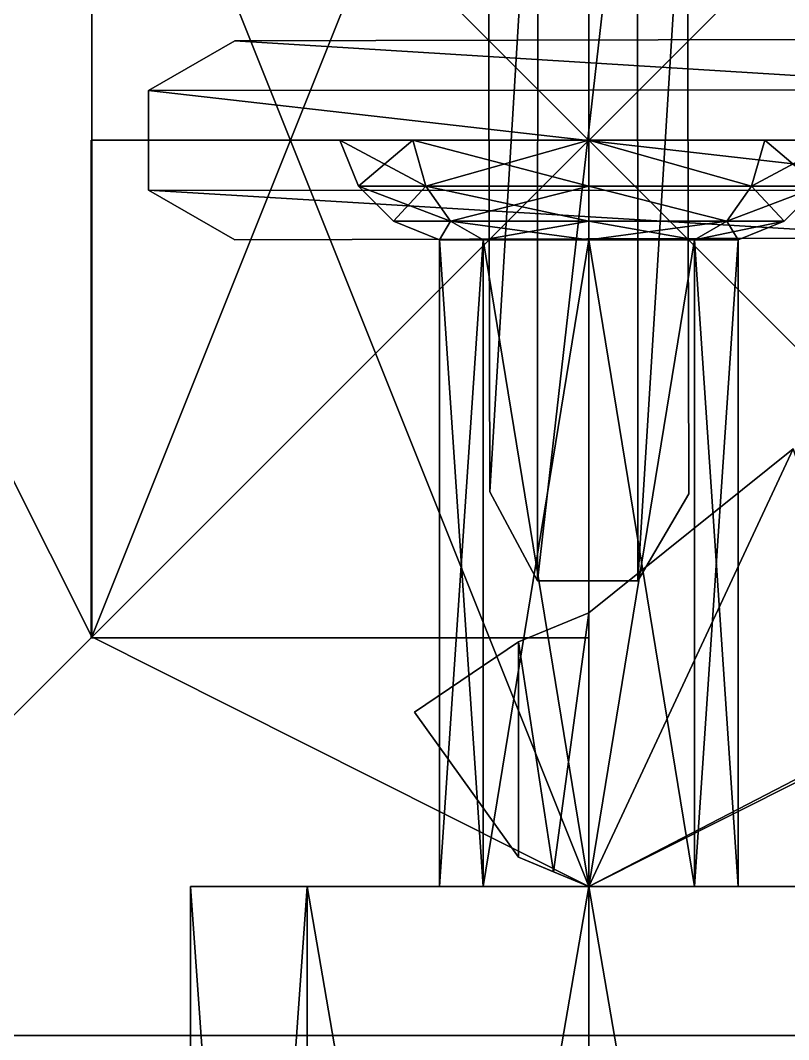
# Model space of a CAD drawing. Extents: x -150 to 2334, y -150 to 2984.
# Drawn here: x 1668.29 to 1676.01, y 60.75 to 71 of the extents above; entities that cross this region are included whole.
import ezdxf

# ---------------------------------------------------------------- set-up
doc = ezdxf.new("R2010")
doc.units = 0
for name, color, linetype in [('LAYER0', 7, 'CONTINUOUS'), ('LAYER227', 9, 'CONTINUOUS'), ('LAYER228', 254, 'CONTINUOUS'), ('LAYER229', 7, 'CONTINUOUS'), ('LAYER235', 9, 'CONTINUOUS'), ('LAYER236', 254, 'CONTINUOUS'), ('LAYER237', 7, 'CONTINUOUS'), ('LAYER278', 7, 'CONTINUOUS'), ('LAYER309', 7, 'CONTINUOUS'), ('LAYER31', 7, 'CONTINUOUS'), ('LAYER56', 7, 'CONTINUOUS'), ('LAYER6', 7, 'CONTINUOUS')]:
    doc.layers.add(name, color=color, linetype=linetype)

msp = doc.modelspace()

# ---------------------------------------------------------------- linework, layer by layer
at = {"layer": 'LAYER0', "invisible_edges": 1}
for points in [[(2334, 2984, -5), (-150, -150, -5), (-150, 2984, -5), (2334, 2984, -5)], [(-150, -150, -5), (2334, 2984, -5), (2334, -150, -5), (-150, -150, -5)], [(2334, -150), (-150, 2984), (-150, -150), (2334, -150)], [(-150, 2984), (2334, -150), (2334, 2984), (-150, 2984)]]:
    msp.add_3dface(points, dxfattribs=at)
at = {"layer": 'LAYER227'}
for points in [[(1672.232, 69.79199, 87.23223), (1671.686, 69.33042, 89), (1671.5, 69.79199, 89), (1672.232, 69.79199, 87.23223)], [(1671.5, 69.79199, 89), (1672.364, 69.33042, 90.63594), (1672.232, 69.79199, 90.76777), (1671.5, 69.79199, 89)], [(1671.686, 69.33042, 89), (1672.364, 69.33042, 90.63594), (1671.5, 69.79199, 89), (1671.686, 69.33042, 89)], [(1676.5, 69.79199, 89), (1671.5, 69.79199, 89), (1672.232, 69.79199, 87.23223), (1676.5, 69.79199, 89)], [(1675.768, 69.79199, 90.76777), (1671.5, 69.79199, 89), (1676.5, 69.79199, 89), (1675.768, 69.79199, 90.76777)], [(1675.768, 69.79199, 90.76777), (1672.232, 69.79199, 90.76777), (1671.5, 69.79199, 89), (1675.768, 69.79199, 90.76777)], [(1671.5, 69.79199, 89), (1675.768, 69.79199, 90.76777), (1672.232, 69.79199, 87.23223), (1671.5, 69.79199, 89)], [(1671.5, 69.79199, 89), (1674, 69.79199, 91.5), (1675.768, 69.79199, 90.76777), (1671.5, 69.79199, 89)], [(1672.232, 69.79199, 90.76777), (1674, 69.79199, 91.5), (1671.5, 69.79199, 89), (1672.232, 69.79199, 90.76777)], [(1672.364, 69.33042, 87.36406), (1671.686, 69.33042, 89), (1672.232, 69.79199, 87.23223), (1672.364, 69.33042, 87.36406)], [(1674, 69.79199, 86.5), (1672.364, 69.33042, 87.36406), (1672.232, 69.79199, 87.23223), (1674, 69.79199, 86.5)], [(1674, 69.33042, 91.31357), (1672.232, 69.79199, 90.76777), (1672.364, 69.33042, 90.63594), (1674, 69.33042, 91.31357)], [(1674, 69.79199, 91.5), (1672.232, 69.79199, 90.76777), (1674, 69.33042, 91.31357), (1674, 69.79199, 91.5)], [(1675.768, 69.79199, 87.23223), (1672.232, 69.79199, 87.23223), (1674, 69.79199, 86.5), (1675.768, 69.79199, 87.23223)], [(1676.5, 69.79199, 89), (1672.232, 69.79199, 87.23223), (1675.768, 69.79199, 87.23223), (1676.5, 69.79199, 89)], [(1674, 69.79199, 91.5), (1672.232, 69.79199, 90.76777), (1675.768, 69.79199, 90.76777), (1674, 69.79199, 91.5)], [(1672.232, 69.79199, 87.23223), (1676.5, 69.79199, 89), (1674, 69.79199, 86.5), (1672.232, 69.79199, 87.23223)], [(1672.232, 69.79199, 87.23223), (1675.768, 69.79199, 90.76777), (1676.5, 69.79199, 89), (1672.232, 69.79199, 87.23223)], [(1674, 69.33042, 86.68643), (1672.364, 69.33042, 87.36406), (1674, 69.79199, 86.5), (1674, 69.33042, 86.68643)], [(1675.636, 69.33042, 87.36406), (1674, 69.79199, 86.5), (1675.768, 69.79199, 87.23223), (1675.636, 69.33042, 87.36406)], [(1674, 69.33042, 86.68643), (1674, 69.79199, 86.5), (1675.636, 69.33042, 87.36406), (1674, 69.33042, 86.68643)], [(1675.636, 69.33042, 90.63594), (1674, 69.79199, 91.5), (1674, 69.33042, 91.31357), (1675.636, 69.33042, 90.63594)], [(1675.768, 69.79199, 90.76777), (1674, 69.79199, 91.5), (1675.636, 69.33042, 90.63594), (1675.768, 69.79199, 90.76777)], [(1674, 69.79199, 86.5), (1676.5, 69.79199, 89), (1675.768, 69.79199, 87.23223), (1674, 69.79199, 86.5)], [(1676.5, 69.79199, 89), (1675.636, 69.33042, 87.36406), (1675.768, 69.79199, 87.23223), (1676.5, 69.79199, 89)], [(1676.314, 69.33042, 89), (1675.636, 69.33042, 87.36406), (1676.5, 69.79199, 89), (1676.314, 69.33042, 89)], [(1675.636, 69.33042, 90.63594), (1676.314, 69.33042, 89), (1675.768, 69.79199, 90.76777), (1675.636, 69.33042, 90.63594)], [(1675.768, 69.79199, 90.76777), (1676.314, 69.33042, 89), (1676.5, 69.79199, 89), (1675.768, 69.79199, 90.76777)], [(1672.364, 69.33042, 87.36406), (1672.038, 68.97842, 89), (1671.686, 69.33042, 89), (1672.364, 69.33042, 87.36406)], [(1671.686, 69.33042, 89), (1672.613, 68.97842, 90.38704), (1672.364, 69.33042, 90.63594), (1671.686, 69.33042, 89)], [(1672.038, 68.97842, 89), (1672.613, 68.97842, 90.38704), (1671.686, 69.33042, 89), (1672.038, 68.97842, 89)], [(1672.613, 68.97842, 87.61296), (1672.038, 68.97842, 89), (1672.364, 69.33042, 87.36406), (1672.613, 68.97842, 87.61296)], [(1674, 69.33042, 86.68643), (1672.613, 68.97842, 87.61296), (1672.364, 69.33042, 87.36406), (1674, 69.33042, 86.68643)], [(1674, 68.97842, 90.96157), (1672.364, 69.33042, 90.63594), (1672.613, 68.97842, 90.38704), (1674, 68.97842, 90.96157)], [(1674, 69.33042, 91.31357), (1672.364, 69.33042, 90.63594), (1674, 68.97842, 90.96157), (1674, 69.33042, 91.31357)], [(1674, 68.97842, 87.03843), (1672.613, 68.97842, 87.61296), (1674, 69.33042, 86.68643), (1674, 68.97842, 87.03843)], [(1674, 69.33042, 86.68643), (1675.387, 68.97842, 87.61296), (1674, 68.97842, 87.03843), (1674, 69.33042, 86.68643)], [(1675.636, 69.33042, 87.36406), (1675.387, 68.97842, 87.61296), (1674, 69.33042, 86.68643), (1675.636, 69.33042, 87.36406)], [(1675.387, 68.97842, 90.38704), (1674, 69.33042, 91.31357), (1674, 68.97842, 90.96157), (1675.387, 68.97842, 90.38704)], [(1675.636, 69.33042, 90.63594), (1674, 69.33042, 91.31357), (1675.387, 68.97842, 90.38704), (1675.636, 69.33042, 90.63594)], [(1676.314, 69.33042, 89), (1675.387, 68.97842, 87.61296), (1675.636, 69.33042, 87.36406), (1676.314, 69.33042, 89)], [(1675.962, 68.97842, 89), (1675.387, 68.97842, 87.61296), (1676.314, 69.33042, 89), (1675.962, 68.97842, 89)], [(1675.387, 68.97842, 90.38704), (1675.962, 68.97842, 89), (1675.636, 69.33042, 90.63594), (1675.387, 68.97842, 90.38704)], [(1675.636, 69.33042, 90.63594), (1675.962, 68.97842, 89), (1676.314, 69.33042, 89), (1675.636, 69.33042, 90.63594)], [(1672.613, 68.97842, 87.61296), (1672.5, 68.79199, 89), (1672.038, 68.97842, 89), (1672.613, 68.97842, 87.61296)], [(1672.5, 68.79199, 89), (1672.613, 68.97842, 90.38704), (1672.038, 68.97842, 89), (1672.5, 68.79199, 89)], [(1672.939, 68.79199, 87.93934), (1672.5, 68.79199, 89), (1672.613, 68.97842, 87.61296), (1672.939, 68.79199, 87.93934)], [(1672.939, 68.79199, 90.06066), (1672.613, 68.97842, 90.38704), (1672.5, 68.79199, 89), (1672.939, 68.79199, 90.06066)], [(1674, 68.97842, 87.03843), (1672.939, 68.79199, 87.93934), (1672.613, 68.97842, 87.61296), (1674, 68.97842, 87.03843)], [(1674, 68.79199, 90.5), (1672.613, 68.97842, 90.38704), (1672.939, 68.79199, 90.06066), (1674, 68.79199, 90.5)], [(1674, 68.97842, 90.96157), (1672.613, 68.97842, 90.38704), (1674, 68.79199, 90.5), (1674, 68.97842, 90.96157)], [(1674, 68.79199, 87.5), (1672.939, 68.79199, 87.93934), (1674, 68.97842, 87.03843), (1674, 68.79199, 87.5)], [(1675.387, 68.97842, 87.61296), (1674, 68.79199, 87.5), (1674, 68.97842, 87.03843), (1675.387, 68.97842, 87.61296)], [(1675.061, 68.79199, 87.93934), (1674, 68.79199, 87.5), (1675.387, 68.97842, 87.61296), (1675.061, 68.79199, 87.93934)], [(1675.061, 68.79199, 90.06066), (1674, 68.97842, 90.96157), (1674, 68.79199, 90.5), (1675.061, 68.79199, 90.06066)], [(1675.387, 68.97842, 90.38704), (1674, 68.97842, 90.96157), (1675.061, 68.79199, 90.06066), (1675.387, 68.97842, 90.38704)], [(1675.962, 68.97842, 89), (1675.061, 68.79199, 87.93934), (1675.387, 68.97842, 87.61296), (1675.962, 68.97842, 89)], [(1675.5, 68.79199, 89), (1675.061, 68.79199, 87.93934), (1675.962, 68.97842, 89), (1675.5, 68.79199, 89)], [(1675.061, 68.79199, 90.06066), (1675.5, 68.79199, 89), (1675.387, 68.97842, 90.38704), (1675.061, 68.79199, 90.06066)], [(1675.387, 68.97842, 90.38704), (1675.5, 68.79199, 89), (1675.962, 68.97842, 89), (1675.387, 68.97842, 90.38704)], [(1672.939, 62.29199, 87.93934), (1672.5, 68.79199, 89), (1672.939, 68.79199, 87.93934), (1672.939, 62.29199, 87.93934)], [(1672.5, 62.29199, 89), (1672.5, 68.79199, 89), (1672.939, 62.29199, 87.93934), (1672.5, 62.29199, 89)], [(1672.5, 62.29199, 89), (1672.939, 68.79199, 90.06066), (1672.5, 68.79199, 89), (1672.5, 62.29199, 89)], [(1672.939, 62.29199, 90.06066), (1672.939, 68.79199, 90.06066), (1672.5, 62.29199, 89), (1672.939, 62.29199, 90.06066)], [(1674, 62.29199, 87.5), (1672.939, 68.79199, 87.93934), (1674, 68.79199, 87.5), (1674, 62.29199, 87.5)], [(1672.939, 62.29199, 87.93934), (1672.939, 68.79199, 87.93934), (1674, 62.29199, 87.5), (1672.939, 62.29199, 87.93934)], [(1672.939, 62.29199, 90.06066), (1674, 68.79199, 90.5), (1672.939, 68.79199, 90.06066), (1672.939, 62.29199, 90.06066)], [(1674, 62.29199, 90.5), (1674, 68.79199, 90.5), (1672.939, 62.29199, 90.06066), (1674, 62.29199, 90.5)], [(1672.939, 68.79199, 90.06066), (1674, 62.29199, 90.5), (1674, 68.79199, 90.5), (1672.939, 68.79199, 90.06066)], [(1672.939, 62.29199, 90.06066), (1674, 62.29199, 90.5), (1672.939, 68.79199, 90.06066), (1672.939, 62.29199, 90.06066)], [(1675.061, 68.79199, 90.06066), (1674, 62.29199, 90.5), (1674, 68.79199, 90.5), (1675.061, 68.79199, 90.06066)], [(1675.061, 62.29199, 90.06066), (1674, 62.29199, 90.5), (1675.061, 68.79199, 90.06066), (1675.061, 62.29199, 90.06066)], [(1674, 68.79199, 87.5), (1675.061, 62.29199, 87.93934), (1674, 62.29199, 87.5), (1674, 68.79199, 87.5)], [(1675.061, 68.79199, 87.93934), (1675.061, 62.29199, 87.93934), (1674, 68.79199, 87.5), (1675.061, 68.79199, 87.93934)], [(1675.061, 68.79199, 90.06066), (1674, 62.29199, 90.5), (1675.061, 62.29199, 90.06066), (1675.061, 68.79199, 90.06066)], [(1674, 68.79199, 90.5), (1674, 62.29199, 90.5), (1675.061, 68.79199, 90.06066), (1674, 68.79199, 90.5)], [(1675.061, 68.79199, 90.06066), (1674, 62.29199, 90.5), (1675.061, 62.29199, 90.06066), (1675.061, 68.79199, 90.06066)], [(1674, 68.79199, 90.5), (1674, 62.29199, 90.5), (1675.061, 68.79199, 90.06066), (1674, 68.79199, 90.5)], [(1675.5, 62.29199, 89), (1675.061, 68.79199, 87.93934), (1675.5, 68.79199, 89), (1675.5, 62.29199, 89)], [(1675.061, 62.29199, 87.93934), (1675.061, 68.79199, 87.93934), (1675.5, 62.29199, 89), (1675.061, 62.29199, 87.93934)], [(1675.5, 68.79199, 89), (1675.061, 62.29199, 90.06066), (1675.5, 62.29199, 89), (1675.5, 68.79199, 89)], [(1675.061, 68.79199, 90.06066), (1675.061, 62.29199, 90.06066), (1675.5, 68.79199, 89), (1675.061, 68.79199, 90.06066)], [(1671.172, 45.79199, 86.17157), (1670, 62.29199, 89), (1671.172, 62.29199, 86.17157), (1671.172, 45.79199, 86.17157)], [(1670, 45.79199, 89), (1670, 62.29199, 89), (1671.172, 45.79199, 86.17157), (1670, 45.79199, 89)], [(1670, 45.79199, 89), (1671.172, 62.29199, 91.82843), (1670, 62.29199, 89), (1670, 45.79199, 89)], [(1671.172, 45.79199, 91.82843), (1671.172, 62.29199, 91.82843), (1670, 45.79199, 89), (1671.172, 45.79199, 91.82843)], [(1670, 62.29199, 89), (1671.172, 62.29199, 91.82843), (1672.5, 62.29199, 89), (1670, 62.29199, 89)], [(1672.939, 62.29199, 87.93934), (1670, 62.29199, 89), (1672.5, 62.29199, 89), (1672.939, 62.29199, 87.93934)], [(1671.172, 62.29199, 86.17157), (1670, 62.29199, 89), (1672.939, 62.29199, 87.93934), (1671.172, 62.29199, 86.17157)], [(1674, 45.79199, 85), (1671.172, 62.29199, 86.17157), (1674, 62.29199, 85), (1674, 45.79199, 85)], [(1671.172, 45.79199, 86.17157), (1671.172, 62.29199, 86.17157), (1674, 45.79199, 85), (1671.172, 45.79199, 86.17157)], [(1672.5, 62.29199, 89), (1671.172, 62.29199, 91.82843), (1672.939, 62.29199, 90.06066), (1672.5, 62.29199, 89)], [(1671.172, 62.29199, 86.17157), (1672.939, 62.29199, 87.93934), (1674, 62.29199, 85), (1671.172, 62.29199, 86.17157)], [(1671.172, 62.29199, 91.82843), (1674, 62.29199, 93), (1672.939, 62.29199, 90.06066), (1671.172, 62.29199, 91.82843)], [(1671.172, 45.79199, 91.82843), (1674, 62.29199, 93), (1671.172, 62.29199, 91.82843), (1671.172, 45.79199, 91.82843)], [(1674, 45.79199, 93), (1674, 62.29199, 93), (1671.172, 45.79199, 91.82843), (1674, 45.79199, 93)], [(1671.172, 45.79199, 91.82843), (1674, 62.29199, 93), (1671.172, 62.29199, 91.82843), (1671.172, 45.79199, 91.82843)], [(1674, 45.79199, 93), (1674, 62.29199, 93), (1671.172, 45.79199, 91.82843), (1674, 45.79199, 93)], [(1674, 62.29199, 85), (1672.939, 62.29199, 87.93934), (1674, 62.29199, 87.5), (1674, 62.29199, 85)], [(1672.939, 62.29199, 90.06066), (1674, 62.29199, 93), (1674, 62.29199, 90.5), (1672.939, 62.29199, 90.06066)], [(1676.828, 45.79199, 86.17157), (1674, 62.29199, 85), (1676.828, 62.29199, 86.17157), (1676.828, 45.79199, 86.17157)], [(1674, 45.79199, 85), (1674, 62.29199, 85), (1676.828, 45.79199, 86.17157), (1674, 45.79199, 85)], [(1676.828, 62.29199, 86.17157), (1674, 62.29199, 87.5), (1675.061, 62.29199, 87.93934), (1676.828, 62.29199, 86.17157)], [(1674, 62.29199, 85), (1674, 62.29199, 87.5), (1676.828, 62.29199, 86.17157), (1674, 62.29199, 85)], [(1675.061, 62.29199, 90.06066), (1674, 62.29199, 93), (1676.828, 62.29199, 91.82843), (1675.061, 62.29199, 90.06066)], [(1674, 62.29199, 90.5), (1674, 62.29199, 93), (1675.061, 62.29199, 90.06066), (1674, 62.29199, 90.5)], [(1674, 45.79199, 93), (1676.828, 62.29199, 91.82843), (1674, 62.29199, 93), (1674, 45.79199, 93)], [(1676.828, 45.79199, 91.82843), (1676.828, 62.29199, 91.82843), (1674, 45.79199, 93), (1676.828, 45.79199, 91.82843)], [(1678, 62.29199, 89), (1675.061, 62.29199, 87.93934), (1675.5, 62.29199, 89), (1678, 62.29199, 89)], [(1676.828, 62.29199, 86.17157), (1675.061, 62.29199, 87.93934), (1678, 62.29199, 89), (1676.828, 62.29199, 86.17157)], [(1678, 62.29199, 89), (1675.061, 62.29199, 90.06066), (1676.828, 62.29199, 91.82843), (1678, 62.29199, 89)], [(1675.5, 62.29199, 89), (1675.061, 62.29199, 90.06066), (1678, 62.29199, 89), (1675.5, 62.29199, 89)]]:
    msp.add_3dface(points, dxfattribs=at)
at = {"layer": 'LAYER228'}
for points in [[(1683, 78.79199, 97.95), (1665, 60.79199, 97.95), (1665, 78.79199, 97.95), (1683, 78.79199, 97.95)], [(1683, 60.79199, 97.95), (1665, 60.79199, 97.95), (1683, 78.79199, 97.95), (1683, 60.79199, 97.95)], [(1665, 78.79199, 98.05), (1683, 60.79199, 98.05), (1683, 78.79199, 98.05), (1665, 78.79199, 98.05)], [(1665, 60.79199, 98.05), (1683, 60.79199, 98.05), (1665, 78.79199, 98.05), (1665, 60.79199, 98.05)], [(1669.007, 74.78463, 98.5), (1669.007, 64.79935, 98.5), (1674, 77.29199, 98.5), (1669.007, 74.78463, 98.5)], [(1678.993, 64.79935, 92.5), (1669.007, 74.78463, 92.5), (1674, 77.29199, 92.5), (1678.993, 64.79935, 92.5)], [(1674, 62.29199, 98.5), (1674, 77.29199, 98.5), (1669.007, 74.78463, 98.5), (1674, 62.29199, 98.5)], [(1681.5, 69.79199, 92.5), (1674, 77.29199, 92.5), (1678.993, 74.78463, 92.5), (1681.5, 69.79199, 92.5)], [(1678.993, 64.79935, 92.5), (1674, 77.29199, 92.5), (1681.5, 69.79199, 92.5), (1678.993, 64.79935, 92.5)], [(1681.5, 69.79199, 98.5), (1674, 77.29199, 98.5), (1678.993, 64.79935, 98.5), (1681.5, 69.79199, 98.5)], [(1678.993, 74.78463, 98.5), (1674, 77.29199, 98.5), (1681.5, 69.79199, 98.5), (1678.993, 74.78463, 98.5)], [(1678.993, 64.79935, 98.5), (1674, 77.29199, 98.5), (1674, 62.29199, 98.5), (1678.993, 64.79935, 98.5)], [(1666.5, 69.79199, 98.5), (1669.007, 64.79935, 98.5), (1669.007, 74.78463, 98.5), (1666.5, 69.79199, 98.5)], [(1666.5, 69.79199, 92.5), (1669.007, 74.78463, 98.5), (1669.007, 74.78463, 92.5), (1666.5, 69.79199, 92.5)], [(1666.5, 69.79199, 98.5), (1669.007, 74.78463, 98.5), (1666.5, 69.79199, 92.5), (1666.5, 69.79199, 98.5)], [(1666.5, 69.79199, 92.5), (1669.007, 74.78463, 92.5), (1669.007, 64.79935, 92.5), (1666.5, 69.79199, 92.5)], [(1669.007, 64.79935, 98.5), (1669.007, 74.78463, 98.5), (1666.5, 69.79199, 98.5), (1669.007, 64.79935, 98.5)], [(1669.007, 64.79935, 92.5), (1669.007, 74.78463, 92.5), (1674, 62.29199, 92.5), (1669.007, 64.79935, 92.5)], [(1674, 62.29199, 92.5), (1669.007, 74.78463, 92.5), (1678.993, 64.79935, 92.5), (1674, 62.29199, 92.5)], [(1674, 62.29199, 98.5), (1669.007, 74.78463, 98.5), (1669.007, 64.79935, 98.5), (1674, 62.29199, 98.5)], [(1673.008, 66.25791, 98.5), (1673.49, 74.19209, 98.5), (1672.99, 73.32607, 98.5), (1673.008, 66.25791, 98.5)], [(1673.484, 65.36475, 98.5), (1673.49, 74.19209, 98.5), (1673.008, 66.25791, 98.5), (1673.484, 65.36475, 98.5)], [(1673.484, 65.36475, 98.5), (1674.49, 74.19209, 98.5), (1673.49, 74.19209, 98.5), (1673.484, 65.36475, 98.5)], [(1674.495, 65.36475, 98.5), (1674.49, 74.19209, 98.5), (1673.484, 65.36475, 98.5), (1674.495, 65.36475, 98.5)], [(1674.495, 65.36475, 98.5), (1674.99, 73.32607, 98.5), (1674.49, 74.19209, 98.5), (1674.495, 65.36475, 98.5)], [(1675.007, 66.23756, 98.5), (1674.99, 73.32607, 98.5), (1674.495, 65.36475, 98.5), (1675.007, 66.23756, 98.5)], [(1678.407, 70.29782, 98.5), (1670.445, 70.79199, 98.5), (1669.579, 70.29199, 98.5), (1678.407, 70.29782, 98.5)], [(1677.534, 70.80976, 98.5), (1670.445, 70.79199, 98.5), (1678.407, 70.29782, 98.5), (1677.534, 70.80976, 98.5)], [(1678.407, 70.29782, 98.5), (1669.579, 70.29199, 98.5), (1678.407, 69.28616, 98.5), (1678.407, 70.29782, 98.5)], [(1678.407, 69.28616, 98.5), (1669.579, 70.29199, 98.5), (1669.579, 69.29199, 98.5), (1678.407, 69.28616, 98.5)], [(1669.007, 64.79935, 92.5), (1666.5, 69.79199, 98.5), (1666.5, 69.79199, 92.5), (1669.007, 64.79935, 92.5)], [(1669.007, 64.79935, 98.5), (1666.5, 69.79199, 98.5), (1669.007, 64.79935, 92.5), (1669.007, 64.79935, 98.5)], [(1677.513, 68.81061, 98.5), (1669.579, 69.29199, 98.5), (1670.445, 68.79199, 98.5), (1677.513, 68.81061, 98.5)], [(1678.407, 69.28616, 98.5), (1669.579, 69.29199, 98.5), (1677.513, 68.81061, 98.5), (1678.407, 69.28616, 98.5)], [(1674, 62.29199, 86.5), (1676.054, 66.69168, 86.5), (1677, 63.84584, 86.5), (1674, 62.29199, 86.5)], [(1674, 65.04199, 86.5), (1676.054, 66.69168, 86.5), (1674, 62.29199, 86.5), (1674, 65.04199, 86.5)], [(1674, 62.29199, 88), (1676.054, 66.69168, 88), (1674, 65.04199, 88), (1674, 62.29199, 88)], [(1677, 63.84584, 88), (1676.054, 66.69168, 88), (1674, 62.29199, 88), (1677, 63.84584, 88)], [(1674, 65.04199, 88), (1676.054, 66.69168, 86.5), (1674, 65.04199, 86.5), (1674, 65.04199, 88)], [(1676.054, 66.69168, 88), (1676.054, 66.69168, 86.5), (1674, 65.04199, 88), (1676.054, 66.69168, 88)], [(1673.293, 64.7491, 86.5), (1674, 65.04199, 86.5), (1673.646, 62.43844, 86.5), (1673.293, 64.7491, 86.5)], [(1673.646, 62.43844, 88), (1674, 65.04199, 88), (1673.293, 64.7491, 88), (1673.646, 62.43844, 88)], [(1673.293, 64.7491, 88), (1674, 65.04199, 86.5), (1673.293, 64.7491, 86.5), (1673.293, 64.7491, 88)], [(1674, 65.04199, 88), (1674, 65.04199, 86.5), (1673.293, 64.7491, 88), (1674, 65.04199, 88)], [(1673.646, 62.43844, 86.5), (1674, 65.04199, 86.5), (1674, 62.29199, 86.5), (1673.646, 62.43844, 86.5)], [(1674, 62.29199, 88), (1674, 65.04199, 88), (1673.646, 62.43844, 88), (1674, 62.29199, 88)], [(1674, 62.29199, 92.5), (1669.007, 64.79935, 98.5), (1669.007, 64.79935, 92.5), (1674, 62.29199, 92.5)], [(1674, 62.29199, 98.5), (1669.007, 64.79935, 98.5), (1674, 62.29199, 92.5), (1674, 62.29199, 98.5)], [(1672.25, 64.04199, 86.5), (1673.293, 64.7491, 86.5), (1673.293, 62.58488, 86.5), (1672.25, 64.04199, 86.5)], [(1673.293, 62.58488, 88), (1673.293, 64.7491, 88), (1672.25, 64.04199, 88), (1673.293, 62.58488, 88)], [(1672.25, 64.04199, 88), (1673.293, 64.7491, 86.5), (1672.25, 64.04199, 86.5), (1672.25, 64.04199, 88)], [(1673.293, 64.7491, 88), (1673.293, 64.7491, 86.5), (1672.25, 64.04199, 88), (1673.293, 64.7491, 88)], [(1673.293, 62.58488, 86.5), (1673.293, 64.7491, 86.5), (1673.646, 62.43844, 86.5), (1673.293, 62.58488, 86.5)], [(1673.646, 62.43844, 88), (1673.293, 64.7491, 88), (1673.293, 62.58488, 88), (1673.646, 62.43844, 88)], [(1678.993, 64.79935, 92.5), (1674, 62.29199, 98.5), (1674, 62.29199, 92.5), (1678.993, 64.79935, 92.5)], [(1678.993, 64.79935, 98.5), (1674, 62.29199, 98.5), (1678.993, 64.79935, 92.5), (1678.993, 64.79935, 98.5)], [(1673.293, 62.58488, 88), (1672.25, 64.04199, 86.5), (1673.293, 62.58488, 86.5), (1673.293, 62.58488, 88)], [(1672.25, 64.04199, 88), (1672.25, 64.04199, 86.5), (1673.293, 62.58488, 88), (1672.25, 64.04199, 88)], [(1677, 63.84584, 88), (1674, 62.29199, 86.5), (1677, 63.84584, 86.5), (1677, 63.84584, 88)], [(1674, 62.29199, 88), (1674, 62.29199, 86.5), (1677, 63.84584, 88), (1674, 62.29199, 88)], [(1674, 62.29199, 86.5), (1673.293, 62.58488, 88), (1673.293, 62.58488, 86.5), (1674, 62.29199, 86.5)], [(1674, 62.29199, 88), (1673.293, 62.58488, 88), (1674, 62.29199, 86.5), (1674, 62.29199, 88)], [(1683, 60.79199, 97.95), (1665, 60.79199, 98.05), (1665, 60.79199, 97.95), (1683, 60.79199, 97.95)], [(1683, 60.79199, 98.05), (1665, 60.79199, 98.05), (1683, 60.79199, 97.95), (1683, 60.79199, 98.05)]]:
    msp.add_3dface(points, dxfattribs=at)
at = {"layer": 'LAYER229', "invisible_edges": 1}
for points in [[(1674, 69.79199, 98), (1669, 64.79199, 98), (1674, 64.79199, 98), (1674, 69.79199, 98)], [(1669, 64.79199, 98), (1674, 69.79199, 98), (1669, 69.79199, 98), (1669, 64.79199, 98)], [(1674, 69.79199, 98), (1669, 69.79199, 97), (1669, 69.79199, 98), (1674, 69.79199, 98)], [(1669, 69.79199, 97), (1674, 69.79199, 98), (1674, 69.79199, 97), (1669, 69.79199, 97)], [(1669, 69.79199, 97), (1669, 64.79199, 98), (1669, 69.79199, 98), (1669, 69.79199, 97)], [(1669, 64.79199, 98), (1669, 69.79199, 97), (1669, 64.79199, 97), (1669, 64.79199, 98)], [(1669, 69.79199, 97), (1674, 64.79199, 97), (1669, 64.79199, 97), (1669, 69.79199, 97)], [(1674, 64.79199, 97), (1669, 69.79199, 97), (1674, 69.79199, 97), (1674, 64.79199, 97)], [(1674, 64.79199, 97), (1674, 69.79199, 98), (1674, 64.79199, 98), (1674, 64.79199, 97)], [(1674, 69.79199, 98), (1674, 64.79199, 97), (1674, 69.79199, 97), (1674, 69.79199, 98)], [(1674, 64.79199, 97), (1669, 64.79199, 98), (1669, 64.79199, 97), (1674, 64.79199, 97)], [(1669, 64.79199, 98), (1674, 64.79199, 97), (1674, 64.79199, 98), (1669, 64.79199, 98)]]:
    msp.add_3dface(points, dxfattribs=at)
at = {"layer": 'LAYER235'}
for points in [[(1671.5, 69.79199, 2340), (1671.686, 69.33042, 2340), (1672.232, 69.79199, 2341.768), (1671.5, 69.79199, 2340)], [(1672.232, 69.79199, 2338.232), (1672.364, 69.33042, 2338.364), (1671.5, 69.79199, 2340), (1672.232, 69.79199, 2338.232)], [(1671.5, 69.79199, 2340), (1672.364, 69.33042, 2338.364), (1671.686, 69.33042, 2340), (1671.5, 69.79199, 2340)], [(1672.232, 69.79199, 2341.768), (1671.5, 69.79199, 2340), (1676.5, 69.79199, 2340), (1672.232, 69.79199, 2341.768)], [(1676.5, 69.79199, 2340), (1671.5, 69.79199, 2340), (1675.768, 69.79199, 2338.232), (1676.5, 69.79199, 2340)], [(1671.5, 69.79199, 2340), (1672.232, 69.79199, 2338.232), (1675.768, 69.79199, 2338.232), (1671.5, 69.79199, 2340)], [(1672.232, 69.79199, 2341.768), (1675.768, 69.79199, 2338.232), (1671.5, 69.79199, 2340), (1672.232, 69.79199, 2341.768)], [(1675.768, 69.79199, 2338.232), (1674, 69.79199, 2337.5), (1671.5, 69.79199, 2340), (1675.768, 69.79199, 2338.232)], [(1671.5, 69.79199, 2340), (1674, 69.79199, 2337.5), (1672.232, 69.79199, 2338.232), (1671.5, 69.79199, 2340)], [(1672.232, 69.79199, 2341.768), (1671.686, 69.33042, 2340), (1672.364, 69.33042, 2341.636), (1672.232, 69.79199, 2341.768)], [(1672.232, 69.79199, 2341.768), (1672.364, 69.33042, 2341.636), (1674, 69.79199, 2342.5), (1672.232, 69.79199, 2341.768)], [(1672.364, 69.33042, 2338.364), (1672.232, 69.79199, 2338.232), (1674, 69.33042, 2337.687), (1672.364, 69.33042, 2338.364)], [(1674, 69.33042, 2337.687), (1672.232, 69.79199, 2338.232), (1674, 69.79199, 2337.5), (1674, 69.33042, 2337.687)], [(1674, 69.79199, 2342.5), (1672.232, 69.79199, 2341.768), (1675.768, 69.79199, 2341.768), (1674, 69.79199, 2342.5)], [(1675.768, 69.79199, 2341.768), (1672.232, 69.79199, 2341.768), (1676.5, 69.79199, 2340), (1675.768, 69.79199, 2341.768)], [(1675.768, 69.79199, 2338.232), (1672.232, 69.79199, 2338.232), (1674, 69.79199, 2337.5), (1675.768, 69.79199, 2338.232)], [(1674, 69.79199, 2342.5), (1676.5, 69.79199, 2340), (1672.232, 69.79199, 2341.768), (1674, 69.79199, 2342.5)], [(1676.5, 69.79199, 2340), (1675.768, 69.79199, 2338.232), (1672.232, 69.79199, 2341.768), (1676.5, 69.79199, 2340)], [(1674, 69.79199, 2342.5), (1672.364, 69.33042, 2341.636), (1674, 69.33042, 2342.313), (1674, 69.79199, 2342.5)], [(1675.768, 69.79199, 2341.768), (1674, 69.79199, 2342.5), (1675.636, 69.33042, 2341.636), (1675.768, 69.79199, 2341.768)], [(1675.636, 69.33042, 2341.636), (1674, 69.79199, 2342.5), (1674, 69.33042, 2342.313), (1675.636, 69.33042, 2341.636)], [(1674, 69.33042, 2337.687), (1674, 69.79199, 2337.5), (1675.636, 69.33042, 2338.364), (1674, 69.33042, 2337.687)], [(1675.636, 69.33042, 2338.364), (1674, 69.79199, 2337.5), (1675.768, 69.79199, 2338.232), (1675.636, 69.33042, 2338.364)], [(1675.768, 69.79199, 2341.768), (1676.5, 69.79199, 2340), (1674, 69.79199, 2342.5), (1675.768, 69.79199, 2341.768)], [(1675.768, 69.79199, 2341.768), (1675.636, 69.33042, 2341.636), (1676.5, 69.79199, 2340), (1675.768, 69.79199, 2341.768)], [(1676.5, 69.79199, 2340), (1675.636, 69.33042, 2341.636), (1676.314, 69.33042, 2340), (1676.5, 69.79199, 2340)], [(1675.768, 69.79199, 2338.232), (1676.314, 69.33042, 2340), (1675.636, 69.33042, 2338.364), (1675.768, 69.79199, 2338.232)], [(1676.5, 69.79199, 2340), (1676.314, 69.33042, 2340), (1675.768, 69.79199, 2338.232), (1676.5, 69.79199, 2340)], [(1671.686, 69.33042, 2340), (1672.038, 68.97842, 2340), (1672.364, 69.33042, 2341.636), (1671.686, 69.33042, 2340)], [(1672.364, 69.33042, 2338.364), (1672.613, 68.97842, 2338.613), (1671.686, 69.33042, 2340), (1672.364, 69.33042, 2338.364)], [(1671.686, 69.33042, 2340), (1672.613, 68.97842, 2338.613), (1672.038, 68.97842, 2340), (1671.686, 69.33042, 2340)], [(1672.364, 69.33042, 2341.636), (1672.038, 68.97842, 2340), (1672.613, 68.97842, 2341.387), (1672.364, 69.33042, 2341.636)], [(1672.364, 69.33042, 2341.636), (1672.613, 68.97842, 2341.387), (1674, 69.33042, 2342.313), (1672.364, 69.33042, 2341.636)], [(1672.613, 68.97842, 2338.613), (1672.364, 69.33042, 2338.364), (1674, 68.97842, 2338.038), (1672.613, 68.97842, 2338.613)], [(1674, 68.97842, 2338.038), (1672.364, 69.33042, 2338.364), (1674, 69.33042, 2337.687), (1674, 68.97842, 2338.038)], [(1674, 69.33042, 2342.313), (1672.613, 68.97842, 2341.387), (1674, 68.97842, 2341.962), (1674, 69.33042, 2342.313)], [(1674, 68.97842, 2341.962), (1675.387, 68.97842, 2341.387), (1674, 69.33042, 2342.313), (1674, 68.97842, 2341.962)], [(1674, 69.33042, 2342.313), (1675.387, 68.97842, 2341.387), (1675.636, 69.33042, 2341.636), (1674, 69.33042, 2342.313)], [(1674, 68.97842, 2338.038), (1674, 69.33042, 2337.687), (1675.387, 68.97842, 2338.613), (1674, 68.97842, 2338.038)], [(1675.387, 68.97842, 2338.613), (1674, 69.33042, 2337.687), (1675.636, 69.33042, 2338.364), (1675.387, 68.97842, 2338.613)], [(1675.636, 69.33042, 2341.636), (1675.387, 68.97842, 2341.387), (1676.314, 69.33042, 2340), (1675.636, 69.33042, 2341.636)], [(1676.314, 69.33042, 2340), (1675.387, 68.97842, 2341.387), (1675.962, 68.97842, 2340), (1676.314, 69.33042, 2340)], [(1675.636, 69.33042, 2338.364), (1675.962, 68.97842, 2340), (1675.387, 68.97842, 2338.613), (1675.636, 69.33042, 2338.364)], [(1676.314, 69.33042, 2340), (1675.962, 68.97842, 2340), (1675.636, 69.33042, 2338.364), (1676.314, 69.33042, 2340)], [(1672.038, 68.97842, 2340), (1672.5, 68.79199, 2340), (1672.613, 68.97842, 2341.387), (1672.038, 68.97842, 2340)], [(1672.038, 68.97842, 2340), (1672.613, 68.97842, 2338.613), (1672.5, 68.79199, 2340), (1672.038, 68.97842, 2340)], [(1672.613, 68.97842, 2341.387), (1672.5, 68.79199, 2340), (1672.939, 68.79199, 2341.061), (1672.613, 68.97842, 2341.387)], [(1672.5, 68.79199, 2340), (1672.613, 68.97842, 2338.613), (1672.939, 68.79199, 2338.939), (1672.5, 68.79199, 2340)], [(1672.613, 68.97842, 2341.387), (1672.939, 68.79199, 2341.061), (1674, 68.97842, 2341.962), (1672.613, 68.97842, 2341.387)], [(1672.939, 68.79199, 2338.939), (1672.613, 68.97842, 2338.613), (1674, 68.79199, 2338.5), (1672.939, 68.79199, 2338.939)], [(1674, 68.79199, 2338.5), (1672.613, 68.97842, 2338.613), (1674, 68.97842, 2338.038), (1674, 68.79199, 2338.5)], [(1674, 68.97842, 2341.962), (1672.939, 68.79199, 2341.061), (1674, 68.79199, 2341.5), (1674, 68.97842, 2341.962)], [(1674, 68.97842, 2341.962), (1674, 68.79199, 2341.5), (1675.387, 68.97842, 2341.387), (1674, 68.97842, 2341.962)], [(1675.387, 68.97842, 2341.387), (1674, 68.79199, 2341.5), (1675.061, 68.79199, 2341.061), (1675.387, 68.97842, 2341.387)], [(1674, 68.79199, 2338.5), (1674, 68.97842, 2338.038), (1675.061, 68.79199, 2338.939), (1674, 68.79199, 2338.5)], [(1675.061, 68.79199, 2338.939), (1674, 68.97842, 2338.038), (1675.387, 68.97842, 2338.613), (1675.061, 68.79199, 2338.939)], [(1675.387, 68.97842, 2341.387), (1675.061, 68.79199, 2341.061), (1675.962, 68.97842, 2340), (1675.387, 68.97842, 2341.387)], [(1675.962, 68.97842, 2340), (1675.061, 68.79199, 2341.061), (1675.5, 68.79199, 2340), (1675.962, 68.97842, 2340)], [(1675.387, 68.97842, 2338.613), (1675.5, 68.79199, 2340), (1675.061, 68.79199, 2338.939), (1675.387, 68.97842, 2338.613)], [(1675.962, 68.97842, 2340), (1675.5, 68.79199, 2340), (1675.387, 68.97842, 2338.613), (1675.962, 68.97842, 2340)], [(1672.939, 68.79199, 2341.061), (1672.5, 68.79199, 2340), (1672.939, 62.29199, 2341.061), (1672.939, 68.79199, 2341.061)], [(1672.939, 62.29199, 2341.061), (1672.5, 68.79199, 2340), (1672.5, 62.29199, 2340), (1672.939, 62.29199, 2341.061)], [(1672.5, 68.79199, 2340), (1672.939, 68.79199, 2338.939), (1672.5, 62.29199, 2340), (1672.5, 68.79199, 2340)], [(1672.5, 62.29199, 2340), (1672.939, 68.79199, 2338.939), (1672.939, 62.29199, 2338.939), (1672.5, 62.29199, 2340)], [(1674, 68.79199, 2341.5), (1672.939, 68.79199, 2341.061), (1674, 62.29199, 2341.5), (1674, 68.79199, 2341.5)], [(1674, 62.29199, 2341.5), (1672.939, 68.79199, 2341.061), (1672.939, 62.29199, 2341.061), (1674, 62.29199, 2341.5)], [(1672.939, 68.79199, 2338.939), (1674, 68.79199, 2338.5), (1672.939, 62.29199, 2338.939), (1672.939, 68.79199, 2338.939)], [(1672.939, 62.29199, 2338.939), (1674, 68.79199, 2338.5), (1674, 62.29199, 2338.5), (1672.939, 62.29199, 2338.939)], [(1674, 68.79199, 2338.5), (1674, 62.29199, 2338.5), (1672.939, 68.79199, 2338.939), (1674, 68.79199, 2338.5)], [(1672.939, 68.79199, 2338.939), (1674, 62.29199, 2338.5), (1672.939, 62.29199, 2338.939), (1672.939, 68.79199, 2338.939)], [(1674, 68.79199, 2338.5), (1674, 62.29199, 2338.5), (1675.061, 68.79199, 2338.939), (1674, 68.79199, 2338.5)], [(1675.061, 68.79199, 2338.939), (1674, 62.29199, 2338.5), (1675.061, 62.29199, 2338.939), (1675.061, 68.79199, 2338.939)], [(1674, 62.29199, 2341.5), (1675.061, 62.29199, 2341.061), (1674, 68.79199, 2341.5), (1674, 62.29199, 2341.5)], [(1674, 68.79199, 2341.5), (1675.061, 62.29199, 2341.061), (1675.061, 68.79199, 2341.061), (1674, 68.79199, 2341.5)], [(1675.061, 62.29199, 2338.939), (1674, 62.29199, 2338.5), (1675.061, 68.79199, 2338.939), (1675.061, 62.29199, 2338.939)], [(1675.061, 68.79199, 2338.939), (1674, 62.29199, 2338.5), (1674, 68.79199, 2338.5), (1675.061, 68.79199, 2338.939)], [(1675.061, 62.29199, 2338.939), (1674, 62.29199, 2338.5), (1675.061, 68.79199, 2338.939), (1675.061, 62.29199, 2338.939)], [(1675.061, 68.79199, 2338.939), (1674, 62.29199, 2338.5), (1674, 68.79199, 2338.5), (1675.061, 68.79199, 2338.939)], [(1675.5, 68.79199, 2340), (1675.061, 68.79199, 2341.061), (1675.5, 62.29199, 2340), (1675.5, 68.79199, 2340)], [(1675.5, 62.29199, 2340), (1675.061, 68.79199, 2341.061), (1675.061, 62.29199, 2341.061), (1675.5, 62.29199, 2340)], [(1675.5, 62.29199, 2340), (1675.061, 62.29199, 2338.939), (1675.5, 68.79199, 2340), (1675.5, 62.29199, 2340)], [(1675.5, 68.79199, 2340), (1675.061, 62.29199, 2338.939), (1675.061, 68.79199, 2338.939), (1675.5, 68.79199, 2340)], [(1671.172, 62.29199, 2342.828), (1670, 62.29199, 2340), (1671.172, 45.79199, 2342.828), (1671.172, 62.29199, 2342.828)], [(1671.172, 45.79199, 2342.828), (1670, 62.29199, 2340), (1670, 45.79199, 2340), (1671.172, 45.79199, 2342.828)], [(1670, 62.29199, 2340), (1671.172, 62.29199, 2337.172), (1670, 45.79199, 2340), (1670, 62.29199, 2340)], [(1670, 45.79199, 2340), (1671.172, 62.29199, 2337.172), (1671.172, 45.79199, 2337.172), (1670, 45.79199, 2340)], [(1672.5, 62.29199, 2340), (1671.172, 62.29199, 2337.172), (1670, 62.29199, 2340), (1672.5, 62.29199, 2340)], [(1672.5, 62.29199, 2340), (1670, 62.29199, 2340), (1672.939, 62.29199, 2341.061), (1672.5, 62.29199, 2340)], [(1672.939, 62.29199, 2341.061), (1670, 62.29199, 2340), (1671.172, 62.29199, 2342.828), (1672.939, 62.29199, 2341.061)], [(1674, 62.29199, 2344), (1671.172, 62.29199, 2342.828), (1674, 45.79199, 2344), (1674, 62.29199, 2344)], [(1674, 45.79199, 2344), (1671.172, 62.29199, 2342.828), (1671.172, 45.79199, 2342.828), (1674, 45.79199, 2344)], [(1672.939, 62.29199, 2338.939), (1671.172, 62.29199, 2337.172), (1672.5, 62.29199, 2340), (1672.939, 62.29199, 2338.939)], [(1674, 62.29199, 2344), (1672.939, 62.29199, 2341.061), (1671.172, 62.29199, 2342.828), (1674, 62.29199, 2344)], [(1672.939, 62.29199, 2338.939), (1674, 62.29199, 2336), (1671.172, 62.29199, 2337.172), (1672.939, 62.29199, 2338.939)], [(1671.172, 62.29199, 2337.172), (1674, 62.29199, 2336), (1671.172, 45.79199, 2337.172), (1671.172, 62.29199, 2337.172)], [(1671.172, 45.79199, 2337.172), (1674, 62.29199, 2336), (1674, 45.79199, 2336), (1671.172, 45.79199, 2337.172)], [(1671.172, 62.29199, 2337.172), (1674, 62.29199, 2336), (1671.172, 45.79199, 2337.172), (1671.172, 62.29199, 2337.172)], [(1671.172, 45.79199, 2337.172), (1674, 62.29199, 2336), (1674, 45.79199, 2336), (1671.172, 45.79199, 2337.172)], [(1674, 62.29199, 2341.5), (1672.939, 62.29199, 2341.061), (1674, 62.29199, 2344), (1674, 62.29199, 2341.5)], [(1674, 62.29199, 2338.5), (1674, 62.29199, 2336), (1672.939, 62.29199, 2338.939), (1674, 62.29199, 2338.5)], [(1676.828, 62.29199, 2342.828), (1674, 62.29199, 2344), (1676.828, 45.79199, 2342.828), (1676.828, 62.29199, 2342.828)], [(1676.828, 45.79199, 2342.828), (1674, 62.29199, 2344), (1674, 45.79199, 2344), (1676.828, 45.79199, 2342.828)], [(1675.061, 62.29199, 2341.061), (1674, 62.29199, 2341.5), (1676.828, 62.29199, 2342.828), (1675.061, 62.29199, 2341.061)], [(1676.828, 62.29199, 2342.828), (1674, 62.29199, 2341.5), (1674, 62.29199, 2344), (1676.828, 62.29199, 2342.828)], [(1676.828, 62.29199, 2337.172), (1674, 62.29199, 2336), (1675.061, 62.29199, 2338.939), (1676.828, 62.29199, 2337.172)], [(1675.061, 62.29199, 2338.939), (1674, 62.29199, 2336), (1674, 62.29199, 2338.5), (1675.061, 62.29199, 2338.939)], [(1674, 62.29199, 2336), (1676.828, 62.29199, 2337.172), (1674, 45.79199, 2336), (1674, 62.29199, 2336)], [(1674, 45.79199, 2336), (1676.828, 62.29199, 2337.172), (1676.828, 45.79199, 2337.172), (1674, 45.79199, 2336)], [(1675.5, 62.29199, 2340), (1675.061, 62.29199, 2341.061), (1678, 62.29199, 2340), (1675.5, 62.29199, 2340)], [(1678, 62.29199, 2340), (1675.061, 62.29199, 2341.061), (1676.828, 62.29199, 2342.828), (1678, 62.29199, 2340)], [(1676.828, 62.29199, 2337.172), (1675.061, 62.29199, 2338.939), (1678, 62.29199, 2340), (1676.828, 62.29199, 2337.172)], [(1678, 62.29199, 2340), (1675.061, 62.29199, 2338.939), (1675.5, 62.29199, 2340), (1678, 62.29199, 2340)]]:
    msp.add_3dface(points, dxfattribs=at)
at = {"layer": 'LAYER236'}
for points in [[(1665, 78.79199, 2331.05), (1665, 60.79199, 2331.05), (1683, 78.79199, 2331.05), (1665, 78.79199, 2331.05)], [(1683, 78.79199, 2331.05), (1665, 60.79199, 2331.05), (1683, 60.79199, 2331.05), (1683, 78.79199, 2331.05)], [(1683, 78.79199, 2330.95), (1683, 60.79199, 2330.95), (1665, 78.79199, 2330.95), (1683, 78.79199, 2330.95)], [(1665, 78.79199, 2330.95), (1683, 60.79199, 2330.95), (1665, 60.79199, 2330.95), (1665, 78.79199, 2330.95)], [(1674, 77.29199, 2330.5), (1669.007, 64.79935, 2330.5), (1669.007, 74.78463, 2330.5), (1674, 77.29199, 2330.5)], [(1674, 77.29199, 2336.5), (1669.007, 74.78463, 2336.5), (1678.993, 64.79935, 2336.5), (1674, 77.29199, 2336.5)], [(1669.007, 74.78463, 2330.5), (1674, 77.29199, 2330.5), (1674, 62.29199, 2330.5), (1669.007, 74.78463, 2330.5)], [(1678.993, 74.78463, 2336.5), (1674, 77.29199, 2336.5), (1681.5, 69.79199, 2336.5), (1678.993, 74.78463, 2336.5)], [(1681.5, 69.79199, 2336.5), (1674, 77.29199, 2336.5), (1678.993, 64.79935, 2336.5), (1681.5, 69.79199, 2336.5)], [(1678.993, 64.79935, 2330.5), (1674, 77.29199, 2330.5), (1681.5, 69.79199, 2330.5), (1678.993, 64.79935, 2330.5)], [(1681.5, 69.79199, 2330.5), (1674, 77.29199, 2330.5), (1678.993, 74.78463, 2330.5), (1681.5, 69.79199, 2330.5)], [(1674, 62.29199, 2330.5), (1674, 77.29199, 2330.5), (1678.993, 64.79935, 2330.5), (1674, 62.29199, 2330.5)], [(1669.007, 74.78463, 2330.5), (1669.007, 64.79935, 2330.5), (1666.5, 69.79199, 2330.5), (1669.007, 74.78463, 2330.5)], [(1669.007, 74.78463, 2336.5), (1669.007, 74.78463, 2330.5), (1666.5, 69.79199, 2336.5), (1669.007, 74.78463, 2336.5)], [(1666.5, 69.79199, 2336.5), (1669.007, 74.78463, 2330.5), (1666.5, 69.79199, 2330.5), (1666.5, 69.79199, 2336.5)], [(1669.007, 64.79935, 2336.5), (1669.007, 74.78463, 2336.5), (1666.5, 69.79199, 2336.5), (1669.007, 64.79935, 2336.5)], [(1666.5, 69.79199, 2330.5), (1669.007, 74.78463, 2330.5), (1669.007, 64.79935, 2330.5), (1666.5, 69.79199, 2330.5)], [(1674, 62.29199, 2336.5), (1669.007, 74.78463, 2336.5), (1669.007, 64.79935, 2336.5), (1674, 62.29199, 2336.5)], [(1678.993, 64.79935, 2336.5), (1669.007, 74.78463, 2336.5), (1674, 62.29199, 2336.5), (1678.993, 64.79935, 2336.5)], [(1669.007, 64.79935, 2330.5), (1669.007, 74.78463, 2330.5), (1674, 62.29199, 2330.5), (1669.007, 64.79935, 2330.5)], [(1672.99, 73.32607, 2330.5), (1673.49, 74.19209, 2330.5), (1673.008, 66.25791, 2330.5), (1672.99, 73.32607, 2330.5)], [(1673.008, 66.25791, 2330.5), (1673.49, 74.19209, 2330.5), (1673.484, 65.36475, 2330.5), (1673.008, 66.25791, 2330.5)], [(1673.49, 74.19209, 2330.5), (1674.49, 74.19209, 2330.5), (1673.484, 65.36475, 2330.5), (1673.49, 74.19209, 2330.5)], [(1673.484, 65.36475, 2330.5), (1674.49, 74.19209, 2330.5), (1674.495, 65.36475, 2330.5), (1673.484, 65.36475, 2330.5)], [(1674.49, 74.19209, 2330.5), (1674.99, 73.32607, 2330.5), (1674.495, 65.36475, 2330.5), (1674.49, 74.19209, 2330.5)], [(1674.495, 65.36475, 2330.5), (1674.99, 73.32607, 2330.5), (1675.007, 66.23756, 2330.5), (1674.495, 65.36475, 2330.5)], [(1669.579, 70.29199, 2330.5), (1670.445, 70.79199, 2330.5), (1678.407, 70.29782, 2330.5), (1669.579, 70.29199, 2330.5)], [(1678.407, 70.29782, 2330.5), (1670.445, 70.79199, 2330.5), (1677.534, 70.80976, 2330.5), (1678.407, 70.29782, 2330.5)], [(1678.407, 69.28616, 2330.5), (1669.579, 70.29199, 2330.5), (1678.407, 70.29782, 2330.5), (1678.407, 69.28616, 2330.5)], [(1669.579, 69.29199, 2330.5), (1669.579, 70.29199, 2330.5), (1678.407, 69.28616, 2330.5), (1669.579, 69.29199, 2330.5)], [(1666.5, 69.79199, 2336.5), (1666.5, 69.79199, 2330.5), (1669.007, 64.79935, 2336.5), (1666.5, 69.79199, 2336.5)], [(1669.007, 64.79935, 2336.5), (1666.5, 69.79199, 2330.5), (1669.007, 64.79935, 2330.5), (1669.007, 64.79935, 2336.5)], [(1670.445, 68.79199, 2330.5), (1669.579, 69.29199, 2330.5), (1677.513, 68.81061, 2330.5), (1670.445, 68.79199, 2330.5)], [(1677.513, 68.81061, 2330.5), (1669.579, 69.29199, 2330.5), (1678.407, 69.28616, 2330.5), (1677.513, 68.81061, 2330.5)], [(1677, 63.84584, 2342.5), (1676.054, 66.69168, 2342.5), (1674, 62.29199, 2342.5), (1677, 63.84584, 2342.5)], [(1674, 62.29199, 2342.5), (1676.054, 66.69168, 2342.5), (1674, 65.04199, 2342.5), (1674, 62.29199, 2342.5)], [(1674, 65.04199, 2341), (1676.054, 66.69168, 2341), (1674, 62.29199, 2341), (1674, 65.04199, 2341)], [(1674, 62.29199, 2341), (1676.054, 66.69168, 2341), (1677, 63.84584, 2341), (1674, 62.29199, 2341)], [(1674, 65.04199, 2342.5), (1676.054, 66.69168, 2342.5), (1674, 65.04199, 2341), (1674, 65.04199, 2342.5)], [(1674, 65.04199, 2341), (1676.054, 66.69168, 2342.5), (1676.054, 66.69168, 2341), (1674, 65.04199, 2341)], [(1673.646, 62.43844, 2342.5), (1674, 65.04199, 2342.5), (1673.293, 64.7491, 2342.5), (1673.646, 62.43844, 2342.5)], [(1673.293, 64.7491, 2341), (1674, 65.04199, 2341), (1673.646, 62.43844, 2341), (1673.293, 64.7491, 2341)], [(1673.293, 64.7491, 2342.5), (1674, 65.04199, 2342.5), (1673.293, 64.7491, 2341), (1673.293, 64.7491, 2342.5)], [(1673.293, 64.7491, 2341), (1674, 65.04199, 2342.5), (1674, 65.04199, 2341), (1673.293, 64.7491, 2341)], [(1674, 62.29199, 2342.5), (1674, 65.04199, 2342.5), (1673.646, 62.43844, 2342.5), (1674, 62.29199, 2342.5)], [(1673.646, 62.43844, 2341), (1674, 65.04199, 2341), (1674, 62.29199, 2341), (1673.646, 62.43844, 2341)], [(1669.007, 64.79935, 2336.5), (1669.007, 64.79935, 2330.5), (1674, 62.29199, 2336.5), (1669.007, 64.79935, 2336.5)], [(1674, 62.29199, 2336.5), (1669.007, 64.79935, 2330.5), (1674, 62.29199, 2330.5), (1674, 62.29199, 2336.5)], [(1673.293, 62.58488, 2342.5), (1673.293, 64.7491, 2342.5), (1672.25, 64.04199, 2342.5), (1673.293, 62.58488, 2342.5)], [(1672.25, 64.04199, 2341), (1673.293, 64.7491, 2341), (1673.293, 62.58488, 2341), (1672.25, 64.04199, 2341)], [(1672.25, 64.04199, 2342.5), (1673.293, 64.7491, 2342.5), (1672.25, 64.04199, 2341), (1672.25, 64.04199, 2342.5)], [(1672.25, 64.04199, 2341), (1673.293, 64.7491, 2342.5), (1673.293, 64.7491, 2341), (1672.25, 64.04199, 2341)], [(1673.646, 62.43844, 2342.5), (1673.293, 64.7491, 2342.5), (1673.293, 62.58488, 2342.5), (1673.646, 62.43844, 2342.5)], [(1673.293, 62.58488, 2341), (1673.293, 64.7491, 2341), (1673.646, 62.43844, 2341), (1673.293, 62.58488, 2341)], [(1674, 62.29199, 2336.5), (1674, 62.29199, 2330.5), (1678.993, 64.79935, 2336.5), (1674, 62.29199, 2336.5)], [(1678.993, 64.79935, 2336.5), (1674, 62.29199, 2330.5), (1678.993, 64.79935, 2330.5), (1678.993, 64.79935, 2336.5)], [(1673.293, 62.58488, 2342.5), (1672.25, 64.04199, 2342.5), (1673.293, 62.58488, 2341), (1673.293, 62.58488, 2342.5)], [(1673.293, 62.58488, 2341), (1672.25, 64.04199, 2342.5), (1672.25, 64.04199, 2341), (1673.293, 62.58488, 2341)], [(1677, 63.84584, 2342.5), (1674, 62.29199, 2342.5), (1677, 63.84584, 2341), (1677, 63.84584, 2342.5)], [(1677, 63.84584, 2341), (1674, 62.29199, 2342.5), (1674, 62.29199, 2341), (1677, 63.84584, 2341)], [(1673.293, 62.58488, 2342.5), (1673.293, 62.58488, 2341), (1674, 62.29199, 2342.5), (1673.293, 62.58488, 2342.5)], [(1674, 62.29199, 2342.5), (1673.293, 62.58488, 2341), (1674, 62.29199, 2341), (1674, 62.29199, 2342.5)], [(1665, 60.79199, 2331.05), (1665, 60.79199, 2330.95), (1683, 60.79199, 2331.05), (1665, 60.79199, 2331.05)], [(1683, 60.79199, 2331.05), (1665, 60.79199, 2330.95), (1683, 60.79199, 2330.95), (1683, 60.79199, 2331.05)]]:
    msp.add_3dface(points, dxfattribs=at)
at = {"layer": 'LAYER237', "invisible_edges": 1}
for points in [[(1674, 64.79199, 2331), (1669, 69.79199, 2331), (1674, 69.79199, 2331), (1674, 64.79199, 2331)], [(1669, 69.79199, 2331), (1674, 64.79199, 2331), (1669, 64.79199, 2331), (1669, 69.79199, 2331)], [(1674, 69.79199, 2332), (1669, 69.79199, 2331), (1669, 69.79199, 2332), (1674, 69.79199, 2332)], [(1669, 69.79199, 2331), (1674, 69.79199, 2332), (1674, 69.79199, 2331), (1669, 69.79199, 2331)], [(1669, 64.79199, 2332), (1669, 69.79199, 2331), (1669, 64.79199, 2331), (1669, 64.79199, 2332)], [(1669, 69.79199, 2331), (1669, 64.79199, 2332), (1669, 69.79199, 2332), (1669, 69.79199, 2331)], [(1669, 64.79199, 2332), (1674, 69.79199, 2332), (1669, 69.79199, 2332), (1669, 64.79199, 2332)], [(1674, 69.79199, 2332), (1669, 64.79199, 2332), (1674, 64.79199, 2332), (1674, 69.79199, 2332)], [(1674, 69.79199, 2332), (1674, 64.79199, 2331), (1674, 69.79199, 2331), (1674, 69.79199, 2332)], [(1674, 64.79199, 2331), (1674, 69.79199, 2332), (1674, 64.79199, 2332), (1674, 64.79199, 2331)], [(1674, 64.79199, 2331), (1669, 64.79199, 2332), (1669, 64.79199, 2331), (1674, 64.79199, 2331)], [(1669, 64.79199, 2332), (1674, 64.79199, 2331), (1674, 64.79199, 2332), (1669, 64.79199, 2332)]]:
    msp.add_3dface(points, dxfattribs=at)
at = {"layer": 'LAYER278', "invisible_edges": 1}
for points in [[(2164, 45.78802, 80), (1614, 758.458, 80), (2164, 758.458, 80), (2164, 45.78802, 80)], [(1614, 758.458, 80), (2164, 45.78802, 80), (1614, 45.78802, 80), (1614, 758.458, 80)], [(1614, 45.78802, 98), (2164, 758.458, 98), (1614, 758.458, 98), (1614, 45.78802, 98)], [(2164, 758.458, 98), (1614, 45.78802, 98), (2164, 45.78802, 98), (2164, 758.458, 98)]]:
    msp.add_3dface(points, dxfattribs=at)
at = {"layer": 'LAYER309', "invisible_edges": 1}
for points in [[(2164, 758.458, 2349), (1614, 45.78802, 2349), (2164, 45.78802, 2349), (2164, 758.458, 2349)], [(1614, 45.78802, 2349), (2164, 758.458, 2349), (1614, 758.458, 2349), (1614, 45.78802, 2349)], [(1614, 758.458, 2331), (2164, 45.78802, 2331), (1614, 45.78802, 2331), (1614, 758.458, 2331)], [(2164, 45.78802, 2331), (1614, 758.458, 2331), (2164, 758.458, 2331), (2164, 45.78802, 2331)]]:
    msp.add_3dface(points, dxfattribs=at)
at = {"layer": 'LAYER31', "invisible_edges": 1}
for points in [[(2139.4, 758.461, 1934), (1674, 45.79102, 1934), (2139.4, 45.79102, 1934), (2139.4, 758.461, 1934)], [(1674, 45.79102, 1934), (2139.4, 758.461, 1934), (1674, 758.461, 1934), (1674, 45.79102, 1934)], [(1674, 758.461, 1916), (1674, 45.79102, 1934), (1674, 758.461, 1934), (1674, 758.461, 1916)], [(1674, 45.79102, 1934), (1674, 758.461, 1916), (1674, 45.79102, 1916), (1674, 45.79102, 1934)], [(1674, 758.461, 1916), (2139.4, 45.79102, 1916), (1674, 45.79102, 1916), (1674, 758.461, 1916)], [(2139.4, 45.79102, 1916), (1674, 758.461, 1916), (2139.4, 758.461, 1916), (2139.4, 45.79102, 1916)]]:
    msp.add_3dface(points, dxfattribs=at)
at = {"layer": 'LAYER56', "invisible_edges": 1}
for points in [[(2139.4, 758.461, 296), (1674, 45.79102, 296), (2139.4, 45.79102, 296), (2139.4, 758.461, 296)], [(1674, 45.79102, 296), (2139.4, 758.461, 296), (1674, 758.461, 296), (1674, 45.79102, 296)], [(1674, 758.461, 278), (1674, 45.79102, 296), (1674, 758.461, 296), (1674, 758.461, 278)], [(1674, 45.79102, 296), (1674, 758.461, 278), (1674, 45.79102, 278), (1674, 45.79102, 296)], [(1674, 758.461, 278), (2139.4, 45.79102, 278), (1674, 45.79102, 278), (1674, 758.461, 278)], [(2139.4, 45.79102, 278), (1674, 758.461, 278), (2139.4, 758.461, 278), (2139.4, 45.79102, 278)]]:
    msp.add_3dface(points, dxfattribs=at)
at = {"layer": 'LAYER6', "invisible_edges": 1}
for points in [[(2139.4, 758.461, 866), (1674, 45.79102, 866), (2139.4, 45.79102, 866), (2139.4, 758.461, 866)], [(1674, 45.79102, 866), (2139.4, 758.461, 866), (1674, 758.461, 866), (1674, 45.79102, 866)], [(1674, 758.461, 848), (1674, 45.79102, 866), (1674, 758.461, 866), (1674, 758.461, 848)], [(1674, 45.79102, 866), (1674, 758.461, 848), (1674, 45.79102, 848), (1674, 45.79102, 866)], [(1674, 758.461, 848), (2139.4, 45.79102, 848), (1674, 45.79102, 848), (1674, 758.461, 848)], [(2139.4, 45.79102, 848), (1674, 758.461, 848), (2139.4, 758.461, 848), (2139.4, 45.79102, 848)]]:
    msp.add_3dface(points, dxfattribs=at)

doc.saveas('drawing.dxf')
